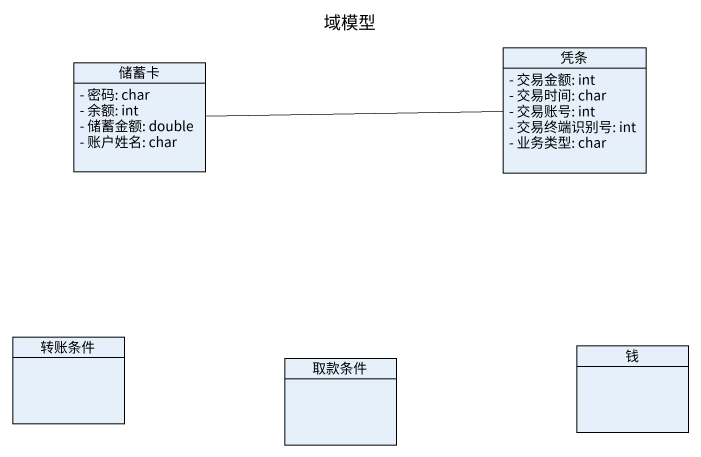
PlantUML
@startuml
title 域模型
hide circle
hide empty members
skinparam classAttributeIconSize 0
class 储蓄卡 {
  - 密码: char
  - 余额: int
  - 储蓄金额: double
  - 账户姓名: char
}
class 凭条 {
  - 交易金额: int
  - 交易时间: char
  - 交易账号: int
  - 交易终端识别号: int
  - 业务类型: char
}
class 转账条件
class 取款条件
class 钱
储蓄卡 -right- 凭条
@enduml
